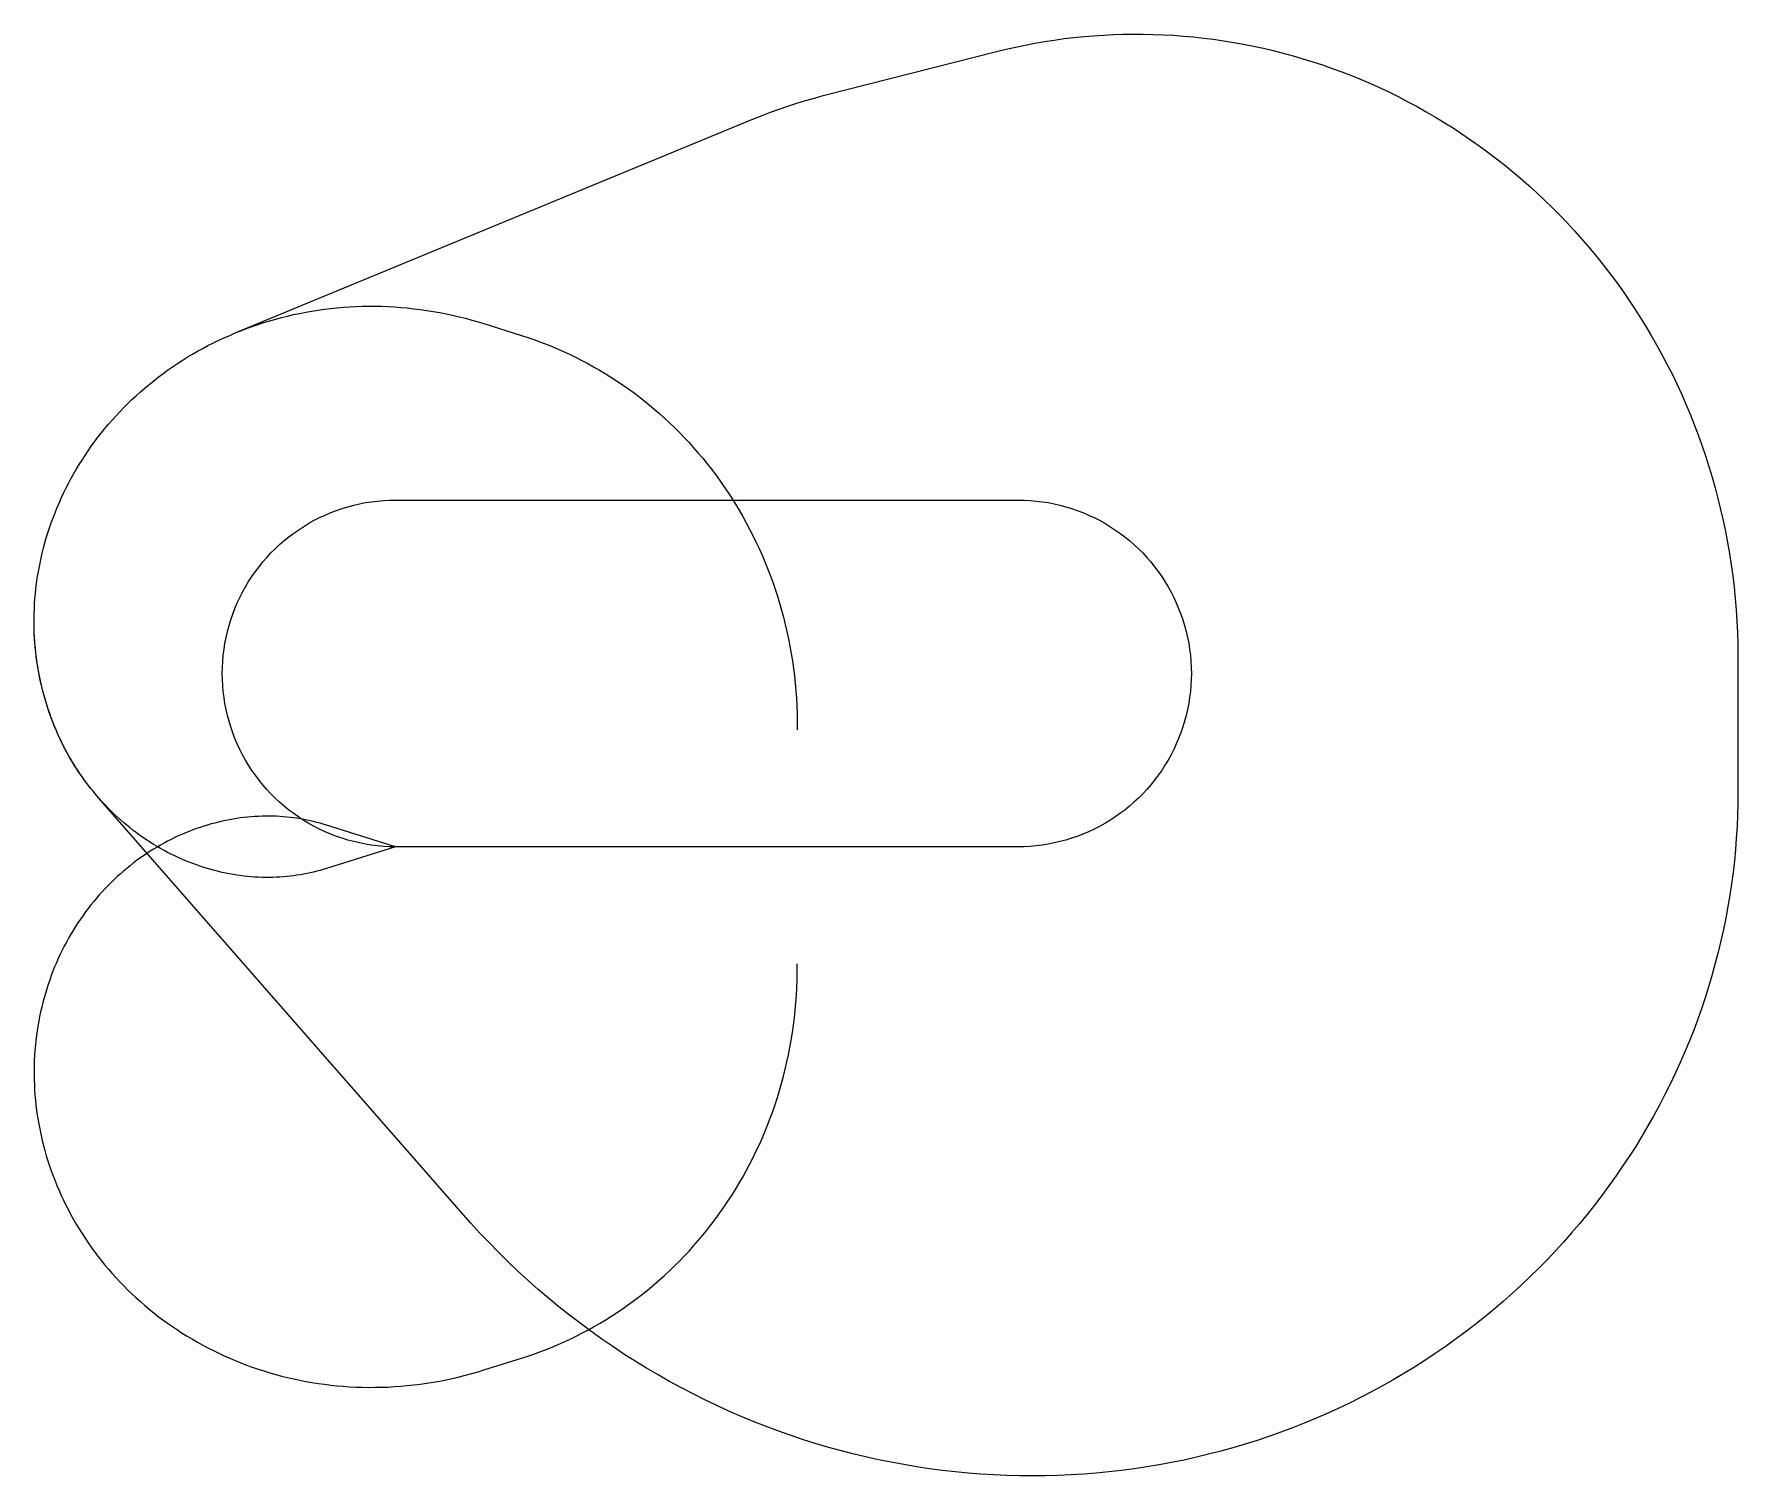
# Model space of a CAD drawing. Header units: metres. Extents: x -5992 to 22245, y -10421 to 13462.
import ezdxf

# ---------------------------------------------------------------- set-up
doc = ezdxf.new("R2010")
doc.units = ezdxf.units.M

msp = doc.modelspace()

# ---------------------------------------------------------------- linework, layer by layer
at = {"layer": 'NorminalTrack', "color": 1}
msp.add_lwpolyline([(0, 0), (0, 0), (-100, 2), (-200, 7), (-300, 16), (-400, 28), (-499, 44), (-597, 63), (-695, 85), (-792, 111), (-888, 141), (-982, 173), (-1076, 209), (-1168, 248), (-1259, 291), (-1348, 336), (-1436, 385), (-1522, 436), (-1606, 491), (-1688, 549), (-1768, 609), (-1846, 672), (-1922, 738), (-1995, 806), (-2066, 877), (-2134, 950), (-2200, 1026), (-2263, 1104), (-2324, 1184), (-2381, 1266), (-2436, 1350), (-2487, 1436), (-2536, 1524), (-2581, 1613), (-2624, 1704), (-2663, 1796), (-2699, 1890), (-2732, 1985), (-2761, 2080), (-2787, 2177), (-2809, 2275), (-2828, 2373), (-2844, 2472), (-2856, 2572), (-2865, 2672), (-2870, 2772), (-2872, 2872), (-2870, 2972), (-2865, 3072), (-2856, 3172), (-2844, 3272), (-2828, 3371), (-2809, 3469), (-2787, 3567), (-2761, 3664), (-2732, 3760), (-2699, 3854), (-2663, 3948), (-2624, 4040), (-2581, 4131), (-2536, 4220), (-2487, 4308), (-2436, 4394), (-2381, 4478), (-2324, 4560), (-2263, 4640), (-2200, 4718), (-2134, 4794), (-2066, 4867), (-1995, 4938), (-1922, 5006), (-1846, 5072), (-1768, 5135), (-1688, 5196), (-1606, 5253), (-1522, 5308), (-1436, 5359), (-1348, 5408), (-1259, 5454), (-1168, 5496), (-1076, 5535), (-982, 5571), (-888, 5604), (-792, 5633), (-695, 5659), (-597, 5681), (-499, 5701), (-400, 5716), (-300, 5728), (-200, 5737), (-100, 5742), (0, 5744), (0, 5744), (10315, 5744), (10315, 5744), (10415, 5742), (10515, 5737), (10615, 5728), (10714, 5716), (10813, 5701), (10912, 5681), (11009, 5659), (11106, 5633), (11202, 5604), (11297, 5571), (11390, 5535), (11483, 5496), (11574, 5454), (11663, 5408), (11751, 5359), (11836, 5308), (11921, 5253), (12003, 5196), (12083, 5135), (12161, 5072), (12236, 5006), (12310, 4938), (12381, 4867), (12449, 4794), (12515, 4718), (12578, 4640), (12638, 4560), (12696, 4478), (12750, 4394), (12802, 4308), (12850, 4220), (12896, 4131), (12938, 4040), (12977, 3948), (13013, 3854), (13046, 3760), (13075, 3664), (13101, 3567), (13124, 3469), (13143, 3371), (13159, 3272), (13171, 3172), (13180, 3072), (13185, 2972), (13187, 2872), (13185, 2772), (13180, 2672), (13171, 2572), (13159, 2472), (13143, 2373), (13124, 2275), (13101, 2177), (13075, 2080), (13046, 1985), (13013, 1890), (12977, 1796), (12938, 1704), (12896, 1613), (12850, 1524), (12802, 1436), (12750, 1350), (12696, 1266), (12638, 1184), (12578, 1104), (12515, 1026), (12449, 950), (12381, 877), (12310, 806), (12236, 738), (12161, 672), (12083, 609), (12003, 549), (11921, 491), (11836, 436), (11751, 385), (11663, 336), (11574, 291), (11483, 248), (11390, 209), (11297, 173), (11202, 141), (11106, 111), (11009, 85), (10912, 63), (10813, 44), (10714, 28), (10615, 16), (10515, 7), (10415, 2), (10315, 0), (0, 0)], dxfattribs=at)
at = {"layer": 'WindSpiral', "color": 5}
for points in [[(0, 0), (-1148, -360), (-1200, -376), (-1252, -391), (-1306, -405), (-1359, -419), (-1414, -431), (-1468, -443), (-1523, -453), (-1579, -463), (-1635, -472), (-1691, -480), (-1748, -487), (-1805, -493), (-1862, -498), (-1920, -502), (-1978, -505), (-2037, -506), (-2096, -507), (-2155, -507), (-2214, -506), (-2273, -504), (-2333, -501), (-2393, -497), (-2453, -491), (-2513, -485), (-2574, -477), (-2634, -469), (-2695, -459), (-2755, -448), (-2816, -437), (-2877, -424), (-2938, -409), (-2998, -394), (-3059, -378), (-3120, -360), (-3181, -342), (-3241, -322), (-3302, -301), (-3362, -279), (-3422, -256), (-3482, -231), (-3542, -206), (-3602, -179), (-3661, -152), (-3720, -123), (-3779, -93), (-3838, -61), (-3896, -29), (-3954, 4), (-4011, 39), (-4068, 75), (-4125, 112), (-4181, 150), (-4237, 189), (-4292, 229), (-4347, 271), (-4401, 313), (-4455, 357), (-4508, 402), (-4561, 447), (-4613, 494), (-4664, 542), (-4715, 591), (-4765, 641), (-4814, 693), (-4863, 745), (-4911, 798), (-4958, 852), (-5004, 908), (-5050, 964), (-5094, 1021), (-5138, 1080), (-5181, 1139), (-5223, 1199), (-5264, 1260), (-5304, 1322), (-5344, 1385), (-5382, 1449), (-5419, 1514), (-5455, 1579), (-5491, 1646), (-5525, 1713), (-5558, 1781), (-5590, 1850), (-5621, 1920), (-5651, 1991), (-5679, 2062), (-5707, 2134), (-5733, 2207), (-5759, 2280), (-5783, 2354), (-5805, 2429), (-5827, 2504), (-5847, 2580), (-5866, 2657), (-5884, 2734), (-5900, 2812), (-5915, 2890), (-5929, 2969), (-5942, 3048), (-5953, 3128), (-5962, 3208), (-5971, 3288), (-5978, 3369), (-5983, 3451), (-5988, 3532), (-5990, 3615), (-5992, 3697), (-5992, 3779), (-5990, 3862), (-5987, 3945), (-5983, 4029), (-5977, 4112), (-5969, 4196), (-5960, 4279), (-5950, 4363), (-5938, 4447), (-5925, 4531), (-5910, 4615), (-5893, 4699), (-5875, 4782), (-5856, 4866), (-5835, 4950), (-5813, 5033), (-5789, 5117), (-5763, 5200), (-5736, 5283), (-5707, 5366), (-5677, 5448), (-5645, 5531), (-5612, 5612), (-5578, 5694), (-5541, 5775), (-5504, 5856), (-5464, 5936), (-5423, 6016), (-5381, 6095), (-5337, 6174), (-5292, 6252), (-5245, 6330), (-5197, 6407), (-5147, 6484), (-5096, 6560), (-5043, 6635), (-4989, 6709), (-4933, 6783), (-4876, 6856), (-4818, 6928), (-4758, 6999), (-4697, 7069), (-4634, 7139), (-4570, 7207), (-4504, 7275), (-4437, 7342), (-4369, 7407), (-4300, 7472), (-4229, 7535), (-4157, 7598), (-4084, 7659), (-4009, 7720), (-3933, 7779), (-3856, 7837), (-3778, 7894), (-3698, 7949), (-3617, 8003), (-3535, 8056), (-3452, 8108), (-3368, 8159), (-3283, 8208), (-3197, 8255), (-3110, 8302), (-3021, 8346), (-2932, 8390), (-2841, 8432), (-2750, 8472), (-2658, 8511), (-2658, 8511), (5933, 12058), (6073, 12115), (6215, 12169), (6358, 12220), (6502, 12270), (6647, 12317), (6793, 12361), (6940, 12403), (7088, 12443), (7110, 12448), (9960, 13174), (10117, 13212), (10275, 13248), (10434, 13281), (10594, 13312), (10754, 13340), (10916, 13364), (11077, 13387), (11240, 13406), (11403, 13422), (11567, 13436), (11731, 13447), (11896, 13455), (12060, 13460), (12226, 13462), (12391, 13462), (12557, 13458), (12723, 13452), (12889, 13443), (13055, 13430), (13221, 13415), (13387, 13397), (13554, 13376), (13719, 13352), (13885, 13325), (14051, 13295), (14216, 13263), (14381, 13227), (14545, 13188), (14709, 13147), (14873, 13102), (15036, 13055), (15198, 13004), (15360, 12951), (15521, 12895), (15681, 12836), (15841, 12774), (15999, 12709), (16157, 12642), (16314, 12571), (16469, 12498), (16624, 12422), (16777, 12343), (16930, 12261), (17081, 12177), (17231, 12089), (17379, 11999), (17526, 11907), (17672, 11811), (17816, 11713), (17959, 11612), (18100, 11509), (18240, 11403), (18378, 11294), (18514, 11183), (18648, 11070), (18781, 10953), (18912, 10835), (19041, 10714), (19167, 10590), (19292, 10464), (19415, 10336), (19536, 10206), (19655, 10073), (19771, 9938), (19886, 9800), (19998, 9661), (20107, 9519), (20215, 9376), (20320, 9230), (20423, 9082), (20523, 8932), (20620, 8781), (20716, 8627), (20808, 8471), (20898, 8314), (20986, 8155), (21070, 7994), (21153, 7832), (21232, 7667), (21308, 7502), (21382, 7334), (21453, 7166), (21521, 6995), (21586, 6824), (21648, 6651), (21708, 6476), (21764, 6301), (21817, 6124), (21868, 5946), (21915, 5767), (21959, 5587), (22000, 5406), (22038, 5223), (22073, 5041), (22105, 4857), (22133, 4672), (22159, 4487), (22181, 4301), (22200, 4114), (22215, 3927), (22228, 3739), (22237, 3551), (22243, 3363), (22245, 3174), (22245, 3120), (22245, 903), (22244, 714), (22239, 524), (22231, 335), (22219, 145), (22204, -45), (22186, -234), (22164, -424), (22139, -613), (22111, -802), (22079, -991), (22044, -1180), (22006, -1368), (21964, -1556), (21919, -1743), (21871, -1930), (21820, -2116), (21765, -2301), (21706, -2486), (21645, -2670), (21580, -2853), (21512, -3035), (21441, -3216), (21366, -3396), (21288, -3576), (21207, -3753), (21123, -3930), (21035, -4106), (20945, -4280), (20851, -4452), (20754, -4624), (20654, -4793), (20551, -4962), (20445, -5128), (20335, -5293), (20223, -5457), (20108, -5618), (19990, -5778), (19869, -5936), (19745, -6091), (19618, -6245), (19488, -6397), (19356, -6547), (19221, -6695), (19083, -6840), (18942, -6983), (18798, -7124), (18652, -7263), (18504, -7399), (18353, -7532), (18199, -7664), (18043, -7792), (17885, -7918), (17724, -8042), (17560, -8163), (17395, -8281), (17227, -8396), (17057, -8509), (16885, -8618), (16710, -8725), (16534, -8829), (16356, -8930), (16175, -9028), (15993, -9123), (15809, -9214), (15623, -9303), (15436, -9389), (15246, -9471), (15055, -9550), (14863, -9626), (14668, -9699), (14473, -9768), (14276, -9834), (14077, -9896), (13877, -9956), (13676, -10011), (13474, -10064), (13271, -10112), (13066, -10158), (12861, -10200), (12655, -10238), (12447, -10273), (12239, -10304), (12030, -10331), (11821, -10355), (11610, -10375), (11400, -10392), (11188, -10405), (10976, -10414), (10764, -10420), (10552, -10421), (10339, -10420), (10126, -10414), (9913, -10405), (9700, -10392), (9486, -10375), (9273, -10354), (9060, -10330), (8848, -10302), (8635, -10270), (8423, -10235), (8211, -10196), (8000, -10153), (7789, -10106), (7579, -10055), (7369, -10001), (7160, -9943), (6952, -9882), (6745, -9816), (6539, -9747), (6333, -9675), (6129, -9598), (5926, -9518), (5724, -9435), (5524, -9347), (5324, -9256), (5126, -9162), (4930, -9064), (4735, -8962), (4541, -8857), (4349, -8749), (4159, -8637), (3971, -8521), (3784, -8403), (3600, -8280), (3417, -8155), (3236, -8026), (3058, -7894), (2881, -7758), (2707, -7620), (2535, -7478), (2365, -7333), (2197, -7185), (2032, -7033), (1870, -6879), (1710, -6722), (1553, -6562), (1398, -6399), (1246, -6233), (1126, -6098), (-4922, 811), (-4969, 865), (-5015, 921), (-5060, 977), (-5104, 1035), (-5148, 1093), (-5191, 1153), (-5233, 1213), (-5274, 1275), (-5314, 1337), (-5353, 1400), (-5391, 1464), (-5428, 1529), (-5464, 1595), (-5499, 1662), (-5533, 1729), (-5566, 1797), (-5597, 1867), (-5628, 1936), (-5658, 2007), (-5686, 2079), (-5713, 2151), (-5739, 2224), (-5764, 2297), (-5788, 2371), (-5810, 2446), (-5832, 2522), (-5852, 2598), (-5870, 2675), (-5888, 2752), (-5904, 2830), (-5919, 2908), (-5932, 2987), (-5944, 3067), (-5955, 3146), (-5965, 3227), (-5973, 3307), (-5979, 3388), (-5985, 3470), (-5988, 3552), (-5991, 3634), (-5992, 3716), (-5992, 3733)], [(0, 0), (-1148, -360), (-1200, -376), (-1252, -391), (-1306, -405), (-1359, -419), (-1414, -431), (-1468, -443), (-1523, -453), (-1579, -463), (-1635, -472), (-1691, -480), (-1748, -487), (-1805, -493), (-1862, -498), (-1920, -502), (-1978, -505), (-2037, -506), (-2096, -507), (-2155, -507), (-2214, -506), (-2273, -504), (-2333, -501), (-2393, -497), (-2453, -491), (-2513, -485), (-2574, -477), (-2634, -469), (-2695, -459), (-2755, -448), (-2816, -437), (-2877, -424), (-2938, -409), (-2998, -394), (-3059, -378), (-3120, -360), (-3181, -342), (-3241, -322), (-3302, -301), (-3362, -279), (-3422, -256), (-3482, -231), (-3542, -206), (-3602, -179), (-3661, -152), (-3720, -123), (-3779, -93), (-3838, -61), (-3896, -29), (-3954, 4), (-4011, 39), (-4068, 75), (-4125, 112), (-4181, 150), (-4237, 189), (-4292, 229), (-4347, 271), (-4401, 313), (-4455, 357), (-4508, 402), (-4561, 447), (-4613, 494), (-4664, 542), (-4715, 591), (-4765, 641), (-4814, 693), (-4863, 745), (-4911, 798), (-4958, 852), (-5004, 908), (-5050, 964), (-5094, 1021), (-5138, 1080), (-5181, 1139), (-5223, 1199), (-5264, 1260), (-5304, 1322), (-5344, 1385), (-5382, 1449), (-5419, 1514), (-5455, 1579), (-5491, 1646), (-5525, 1713), (-5558, 1781), (-5590, 1850), (-5621, 1920), (-5651, 1991), (-5679, 2062), (-5707, 2134), (-5733, 2207), (-5759, 2280), (-5783, 2354), (-5805, 2429), (-5827, 2504), (-5847, 2580), (-5866, 2657), (-5884, 2734), (-5900, 2812), (-5915, 2890), (-5929, 2969), (-5942, 3048), (-5953, 3128), (-5962, 3208), (-5971, 3288), (-5978, 3369), (-5983, 3451), (-5988, 3532), (-5990, 3615), (-5992, 3697), (-5992, 3779), (-5990, 3862), (-5987, 3945), (-5983, 4029), (-5977, 4112), (-5969, 4196), (-5960, 4279), (-5950, 4363), (-5938, 4447), (-5925, 4531), (-5910, 4615), (-5893, 4699), (-5875, 4782), (-5856, 4866), (-5835, 4950), (-5813, 5033), (-5789, 5117), (-5763, 5200), (-5736, 5283), (-5707, 5366), (-5677, 5448), (-5645, 5531), (-5612, 5612), (-5578, 5694), (-5541, 5775), (-5504, 5856), (-5464, 5936), (-5423, 6016), (-5381, 6095), (-5337, 6174), (-5292, 6252), (-5245, 6330), (-5197, 6407), (-5147, 6484), (-5096, 6560), (-5043, 6635), (-4989, 6709), (-4933, 6783), (-4876, 6856), (-4818, 6928), (-4758, 6999), (-4697, 7069), (-4634, 7139), (-4570, 7207), (-4504, 7275), (-4437, 7342), (-4369, 7407), (-4300, 7472), (-4229, 7535), (-4157, 7598), (-4084, 7659), (-4009, 7720), (-3933, 7779), (-3856, 7837), (-3778, 7894), (-3698, 7949), (-3617, 8003), (-3535, 8056), (-3452, 8108), (-3368, 8159), (-3283, 8208), (-3197, 8255), (-3110, 8302), (-3021, 8346), (-2932, 8390), (-2841, 8432), (-2750, 8472), (-2658, 8511), (-2565, 8549), (-2471, 8585), (-2376, 8619), (-2280, 8652), (-2184, 8683), (-2086, 8713), (-1988, 8741), (-1889, 8767), (-1790, 8792), (-1690, 8815), (-1589, 8836), (-1488, 8856), (-1386, 8874), (-1283, 8890), (-1180, 8904), (-1076, 8917), (-972, 8928), (-868, 8937), (-763, 8944), (-658, 8949), (-552, 8953), (-446, 8955), (-340, 8954), (-234, 8953), (-127, 8949), (-20, 8943), (87, 8935), (194, 8926), (301, 8914), (408, 8901), (516, 8886), (623, 8869), (730, 8850), (837, 8829), (944, 8806), (1051, 8781), (1157, 8755), (1263, 8726), (1369, 8695), (1461, 8667), (2087, 8471), (2189, 8438), (2291, 8403), (2392, 8366), (2493, 8328), (2593, 8287), (2693, 8245), (2793, 8201), (2892, 8155), (2990, 8107), (3088, 8057), (3185, 8006), (3281, 7952), (3377, 7897), (3472, 7840), (3566, 7782), (3659, 7721), (3752, 7659), (3843, 7595), (3934, 7529), (4024, 7462), (4113, 7393), (4200, 7322), (4287, 7249), (4373, 7175), (4457, 7099), (4540, 7022), (4623, 6943), (4704, 6862), (4783, 6780), (4862, 6696), (4939, 6610), (5015, 6523), (5089, 6435), (5162, 6345), (5234, 6253), (5304, 6160), (5373, 6066), (5440, 5970), (5506, 5873), (5570, 5775), (5632, 5675), (5693, 5574), (5752, 5471), (5810, 5368), (5866, 5263), (5920, 5157), (5972, 5050), (6023, 4941), (6072, 4832), (6119, 4722), (6164, 4610), (6208, 4497), (6249, 4384), (6289, 4269), (6326, 4154), (6362, 4038), (6396, 3920), (6428, 3802), (6457, 3684), (6485, 3564), (6511, 3444), (6534, 3323), (6556, 3201), (6576, 3079), (6593, 2956), (6608, 2833), (6621, 2709), (6632, 2585), (6641, 2460), (6648, 2335), (6653, 2209), (6655, 2083), (6655, 1957), (6655, 1940)], [(0, 0), (-1148, 360), (-1200, 376), (-1252, 391), (-1306, 405), (-1359, 419), (-1414, 431), (-1468, 443), (-1523, 453), (-1579, 463), (-1635, 472), (-1691, 480), (-1748, 487), (-1805, 493), (-1862, 498), (-1920, 502), (-1978, 505), (-2037, 506), (-2096, 507), (-2155, 507), (-2214, 506), (-2273, 504), (-2333, 501), (-2393, 497), (-2453, 491), (-2513, 485), (-2574, 477), (-2634, 469), (-2695, 459), (-2755, 448), (-2816, 437), (-2877, 424), (-2938, 409), (-2998, 394), (-3059, 378), (-3120, 360), (-3181, 342), (-3241, 322), (-3302, 301), (-3362, 279), (-3422, 256), (-3482, 231), (-3542, 206), (-3602, 179), (-3661, 152), (-3720, 123), (-3779, 93), (-3838, 61), (-3896, 29), (-3954, -4), (-4011, -39), (-4068, -75), (-4125, -112), (-4181, -150), (-4237, -189), (-4292, -229), (-4347, -271), (-4401, -313), (-4455, -357), (-4508, -402), (-4561, -447), (-4613, -494), (-4664, -542), (-4715, -591), (-4765, -641), (-4814, -693), (-4863, -745), (-4911, -798), (-4958, -852), (-5004, -908), (-5050, -964), (-5094, -1021), (-5138, -1080), (-5181, -1139), (-5223, -1199), (-5264, -1260), (-5304, -1322), (-5344, -1385), (-5382, -1449), (-5419, -1514), (-5455, -1579), (-5491, -1646), (-5525, -1713), (-5558, -1781), (-5590, -1850), (-5621, -1920), (-5651, -1991), (-5679, -2062), (-5707, -2134), (-5733, -2207), (-5759, -2280), (-5783, -2354), (-5805, -2429), (-5827, -2504), (-5847, -2580), (-5866, -2657), (-5884, -2734), (-5900, -2812), (-5915, -2890), (-5929, -2969), (-5942, -3048), (-5953, -3128), (-5962, -3208), (-5971, -3288), (-5978, -3369), (-5983, -3451), (-5988, -3532), (-5990, -3615), (-5992, -3697), (-5992, -3779), (-5990, -3862), (-5987, -3945), (-5983, -4029), (-5977, -4112), (-5969, -4196), (-5960, -4279), (-5950, -4363), (-5938, -4447), (-5925, -4531), (-5910, -4615), (-5893, -4699), (-5875, -4782), (-5856, -4866), (-5835, -4950), (-5813, -5033), (-5789, -5117), (-5763, -5200), (-5736, -5283), (-5707, -5366), (-5677, -5448), (-5645, -5531), (-5612, -5612), (-5578, -5694), (-5541, -5775), (-5504, -5856), (-5464, -5936), (-5423, -6016), (-5381, -6095), (-5337, -6174), (-5292, -6252), (-5245, -6330), (-5197, -6407), (-5147, -6484), (-5096, -6560), (-5043, -6635), (-4989, -6709), (-4933, -6783), (-4876, -6856), (-4818, -6928), (-4758, -6999), (-4697, -7069), (-4634, -7139), (-4570, -7207), (-4504, -7275), (-4437, -7342), (-4369, -7407), (-4300, -7472), (-4229, -7535), (-4157, -7598), (-4084, -7659), (-4009, -7720), (-3933, -7779), (-3856, -7837), (-3778, -7894), (-3698, -7949), (-3617, -8003), (-3535, -8056), (-3452, -8108), (-3368, -8159), (-3283, -8208), (-3197, -8255), (-3110, -8302), (-3021, -8346), (-2932, -8390), (-2841, -8432), (-2750, -8472), (-2658, -8511), (-2565, -8549), (-2471, -8585), (-2376, -8619), (-2280, -8652), (-2184, -8683), (-2086, -8713), (-1988, -8741), (-1889, -8767), (-1790, -8792), (-1690, -8815), (-1589, -8836), (-1488, -8856), (-1386, -8874), (-1283, -8890), (-1180, -8904), (-1076, -8917), (-972, -8928), (-868, -8937), (-763, -8944), (-658, -8949), (-552, -8953), (-446, -8955), (-340, -8954), (-234, -8953), (-127, -8949), (-20, -8943), (87, -8935), (194, -8926), (301, -8914), (408, -8901), (516, -8886), (623, -8869), (730, -8850), (837, -8829), (944, -8806), (1051, -8781), (1157, -8755), (1263, -8726), (1369, -8695), (1461, -8667), (2087, -8471), (2189, -8438), (2291, -8403), (2392, -8366), (2493, -8328), (2593, -8287), (2693, -8245), (2793, -8201), (2892, -8155), (2990, -8107), (3088, -8057), (3185, -8006), (3281, -7952), (3377, -7897), (3472, -7840), (3566, -7782), (3659, -7721), (3752, -7659), (3843, -7595), (3934, -7529), (4024, -7462), (4113, -7393), (4200, -7322), (4287, -7249), (4373, -7175), (4457, -7099), (4540, -7022), (4623, -6943), (4704, -6862), (4783, -6780), (4862, -6696), (4939, -6610), (5015, -6523), (5089, -6435), (5162, -6345), (5234, -6253), (5304, -6160), (5373, -6066), (5440, -5970), (5506, -5873), (5570, -5775), (5632, -5675), (5693, -5574), (5752, -5471), (5810, -5368), (5866, -5263), (5920, -5157), (5972, -5050), (6023, -4941), (6072, -4832), (6119, -4722), (6164, -4610), (6208, -4497), (6249, -4384), (6289, -4269), (6326, -4154), (6362, -4038), (6396, -3920), (6428, -3802), (6457, -3684), (6485, -3564), (6511, -3444), (6534, -3323), (6556, -3201), (6576, -3079), (6593, -2956), (6608, -2833), (6621, -2709), (6632, -2585), (6641, -2460), (6648, -2335), (6653, -2209), (6655, -2083), (6655, -1957), (6655, -1940)]]:
    msp.add_lwpolyline(points, dxfattribs=at)

doc.saveas('drawing.dxf')
